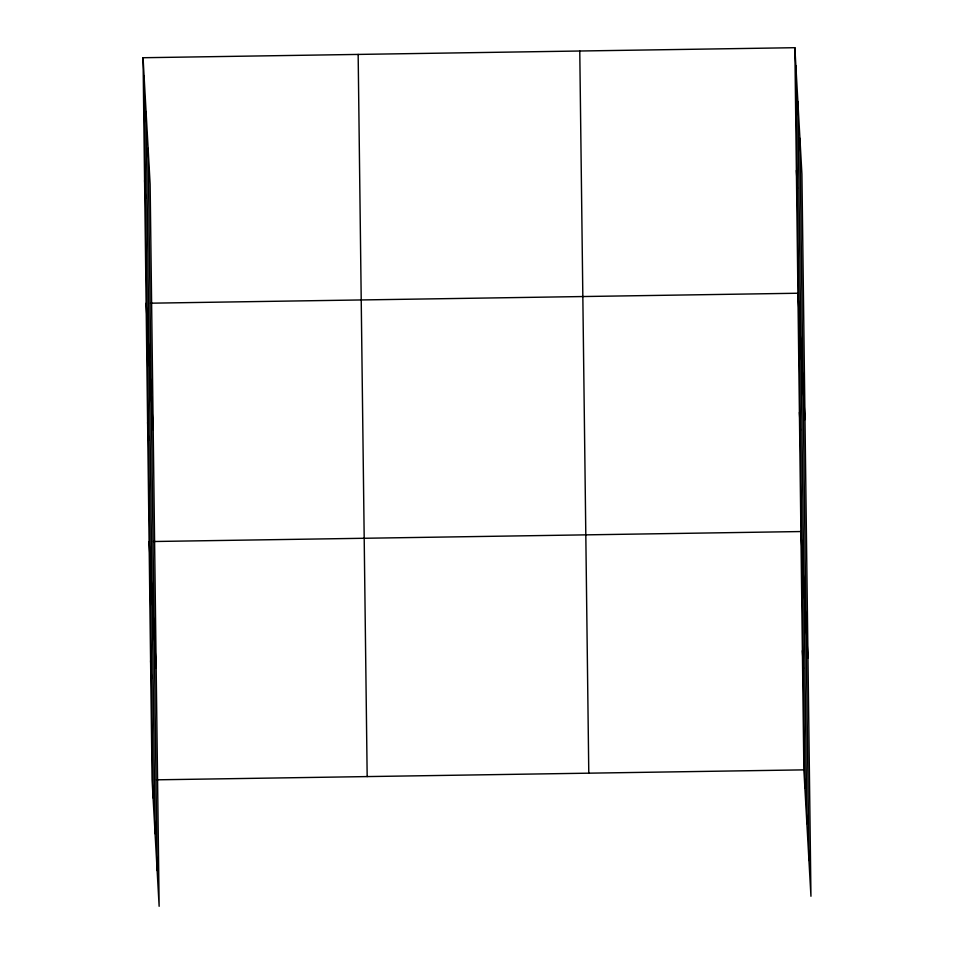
<?xml version="1.0" encoding="UTF-8"?>
<svg xmlns="http://www.w3.org/2000/svg" width="954" height="954" viewBox="0 0 954 954"><rect width="100%" height="100%" fill="white"/><g stroke="black" fill="none" stroke-linecap="round" stroke-linejoin="round"><path stroke-width="1.43" d="M143.052 57.729L150.124 184.134L159.139 906.3L152.08 779.895L143.052 57.729L794.861 47.7L801.92 174.105L810.948 896.271L803.876 769.866L794.861 47.7M150.541 303.193L797.926 293.236L804.997 419.641M153.522 541.514L800.907 531.545L807.966 657.95M156.492 779.823L803.876 769.866M796.387 170.468L797.401 188.475M799.416 412.39L800.418 430.409M802.386 650.711L803.399 668.718M144.591 180.497L145.592 198.515M146.117 303.265L153.189 429.67M147.608 422.419L148.621 440.438M149.098 541.586L156.17 667.991M150.589 660.74L151.591 678.747M799.929 138.33L808.944 860.496M797.866 101.482L806.881 823.648M795.863 65.707L804.89 787.873M579.77 51.015L588.785 773.169M358.155 54.426L367.171 776.58M148.12 148.371L157.136 870.525M146.057 111.511L155.085 833.677M144.066 75.748L153.081 797.902"/></g></svg>
